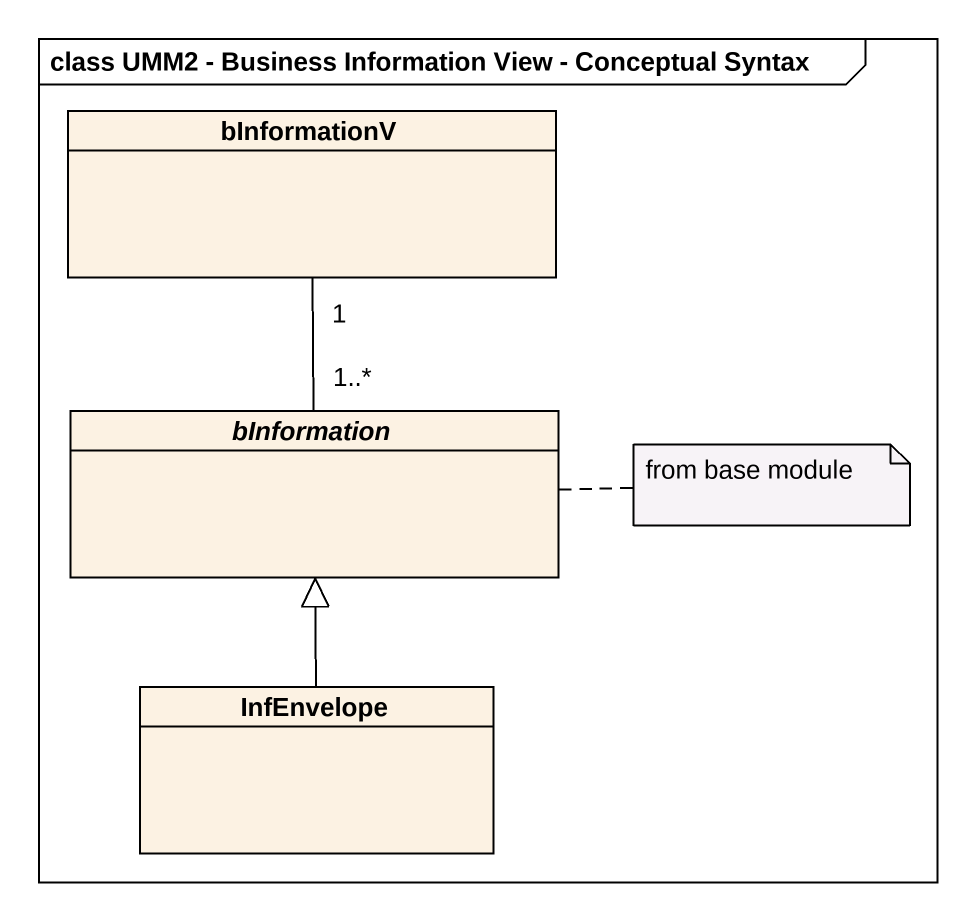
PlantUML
@startuml
mainframe class UMM2 - Business Information View - Conceptual Syntax
hide circle
hide empty members
class bInformationV
abstract class bInformation
class InfEnvelope
bInformation "1..*" -up- "1" bInformationV
InfEnvelope -up-|> bInformation
note right of bInformation : from base module
@enduml
